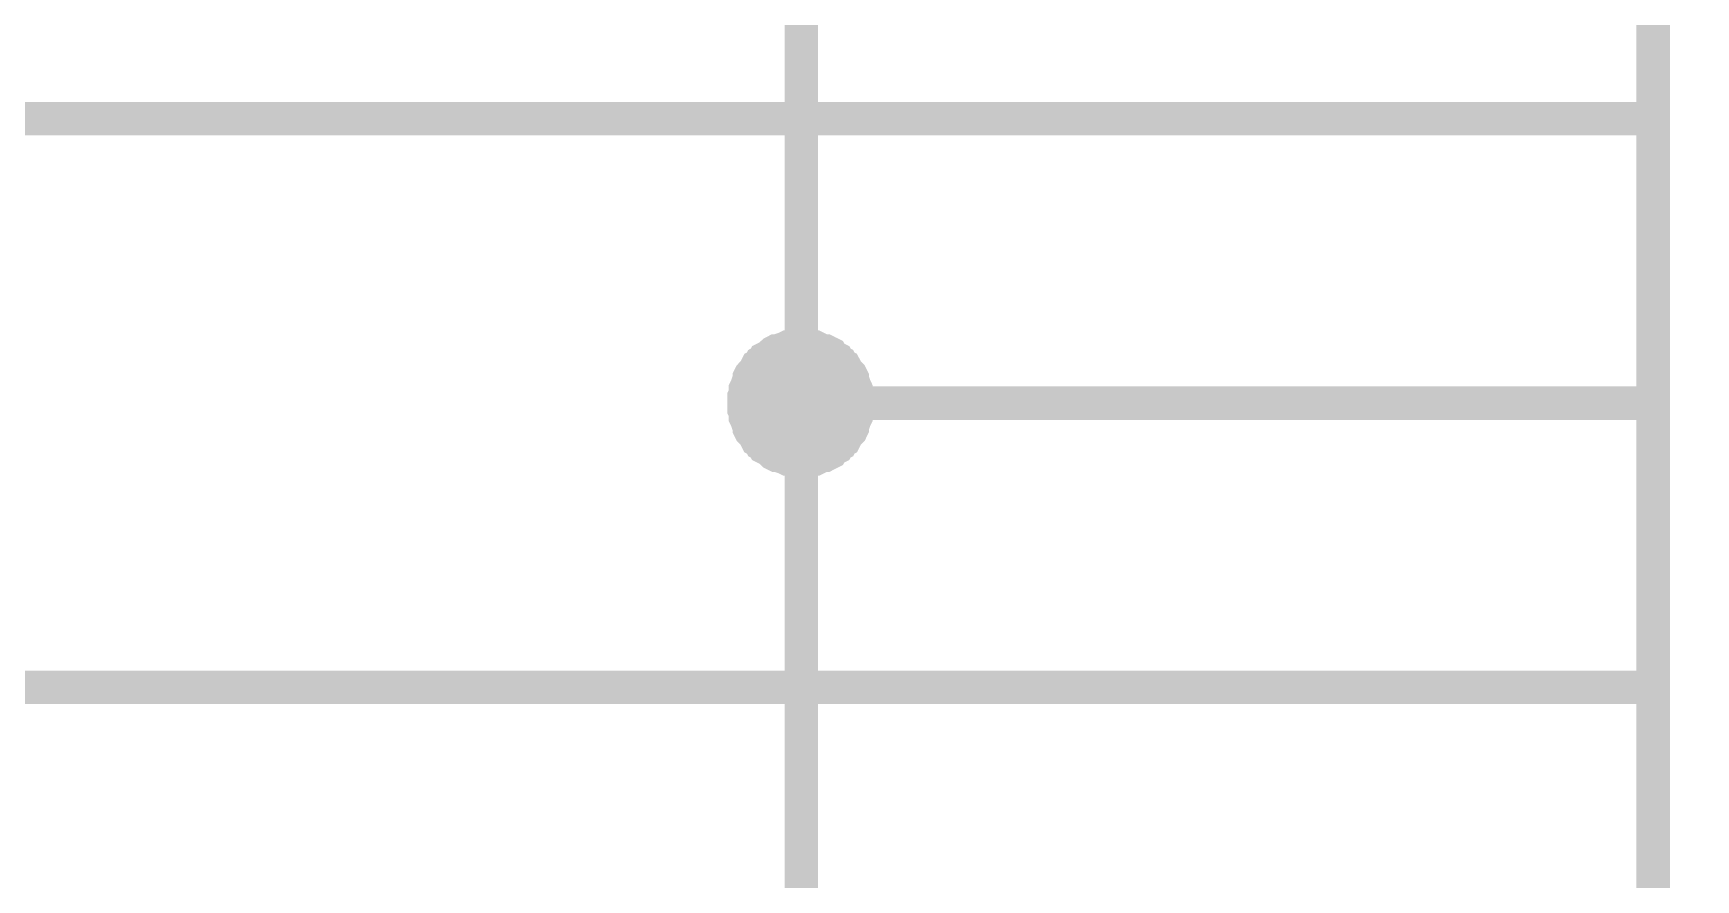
# Model space of a CAD drawing. Header units: inches. Extents: x 0 to 11, y 0 to 8.5.
# Drawn here: x 8.929 to 9.514, y 3.232 to 3.53 of the extents above; entities that cross this region are included whole.
import ezdxf

# ---------------------------------------------------------------- set-up
doc = ezdxf.new("R2010")
doc.units = ezdxf.units.IN
doc.header["$MEASUREMENT"] = 0
doc.layers.add('Sheet', color=255, linetype='Continuous')

msp = doc.modelspace()

# ---------------------------------------------------------------- linework, layer by layer
at = {"layer": 'Sheet'}
for points, const_width in [([(9.29934, 3.29965), (8.59978, 3.29965), (8.59978, 3.99979)], 0.0118), ([(9.29934, 3.79962), (9.19972, 3.79962), (9.19972, 3.39973)], 0.0118), ([(9.29934, 3.49982), (8.79946, 3.49982), (8.79946, 2.99984)], 0.0118), ([(9.49947, 3.49982), (9.29934, 3.49982)], 0.0118), ([(9.17962, 3.39973), (9.17962, 3.40063), (9.17962, 3.40197), (9.18007, 3.40286), (9.18007, 3.40375), (9.18007, 3.40465), (9.18051, 3.40554), (9.18096, 3.40688), (9.18141, 3.40777), (9.18141, 3.40867), (9.18186, 3.40956), (9.1823, 3.41001), (9.1832, 3.4109), (9.18364, 3.4118), (9.18409, 3.41269), (9.18498, 3.41314), (9.18543, 3.41403), (9.18632, 3.41448), (9.18677, 3.41537), (9.18766, 3.41582), (9.18856, 3.41626), (9.18945, 3.41716), (9.1899, 3.4176), (9.19079, 3.41805), (9.19168, 3.41805), (9.19258, 3.4185), (9.19392, 3.41894), (9.19481, 3.41939), (9.1957, 3.41939), (9.1966, 3.41939), (9.19749, 3.41984), (9.19883, 3.41984), (9.19972, 3.41984)], 0.0118), ([(9.17962, 3.39973), (9.17962, 3.40063), (9.17962, 3.40197), (9.18007, 3.40286), (9.18007, 3.40375), (9.18007, 3.40465), (9.18051, 3.40554), (9.18096, 3.40688), (9.18141, 3.40777), (9.18141, 3.40867), (9.18186, 3.40956), (9.1823, 3.41001), (9.1832, 3.4109), (9.18364, 3.4118), (9.18409, 3.41269), (9.18498, 3.41314), (9.18543, 3.41403), (9.18632, 3.41448), (9.18677, 3.41537), (9.18766, 3.41582), (9.18856, 3.41626), (9.18945, 3.41716), (9.1899, 3.4176), (9.19079, 3.41805), (9.19168, 3.41805), (9.19258, 3.4185), (9.19392, 3.41894), (9.19481, 3.41939), (9.1957, 3.41939), (9.1966, 3.41939), (9.19749, 3.41984), (9.19883, 3.41984), (9.19972, 3.41984)], 0.0118), ([(9.17962, 3.39973), (9.17962, 3.40063), (9.17962, 3.40197), (9.18007, 3.40286), (9.18007, 3.40375), (9.18007, 3.40465), (9.18051, 3.40554), (9.18096, 3.40688), (9.18141, 3.40777), (9.18141, 3.40867), (9.18186, 3.40956), (9.1823, 3.41001), (9.1832, 3.4109), (9.18364, 3.4118), (9.18409, 3.41269), (9.18498, 3.41314), (9.18543, 3.41403), (9.18632, 3.41448), (9.18677, 3.41537), (9.18766, 3.41582), (9.18856, 3.41626), (9.18945, 3.41716), (9.1899, 3.4176), (9.19079, 3.41805), (9.19168, 3.41805), (9.19258, 3.4185), (9.19392, 3.41894), (9.19481, 3.41939), (9.1957, 3.41939), (9.1966, 3.41939), (9.19749, 3.41984), (9.19883, 3.41984), (9.19972, 3.41984)], 0.0118), ([(9.17962, 3.39973), (9.17962, 3.40063), (9.17962, 3.40197), (9.18007, 3.40286), (9.18007, 3.40375), (9.18007, 3.40465), (9.18051, 3.40554), (9.18096, 3.40688), (9.18141, 3.40777), (9.18141, 3.40867), (9.18186, 3.40956), (9.1823, 3.41001), (9.1832, 3.4109), (9.18364, 3.4118), (9.18409, 3.41269), (9.18498, 3.41314), (9.18543, 3.41403), (9.18632, 3.41448), (9.18677, 3.41537), (9.18766, 3.41582), (9.18856, 3.41626), (9.18945, 3.41716), (9.1899, 3.4176), (9.19079, 3.41805), (9.19168, 3.41805), (9.19258, 3.4185), (9.19392, 3.41894), (9.19481, 3.41939), (9.1957, 3.41939), (9.1966, 3.41939), (9.19749, 3.41984), (9.19883, 3.41984), (9.19972, 3.41984)], 0.0118), ([(9.19972, 3.41984), (9.19972, 3.41984)], 0.0118), ([(9.19972, 3.41984), (9.20062, 3.41984), (9.20151, 3.41984), (9.20285, 3.41939), (9.20374, 3.41939), (9.20464, 3.41939), (9.20553, 3.41894), (9.20642, 3.4185), (9.20732, 3.41805), (9.20821, 3.41805), (9.2091, 3.4176), (9.21, 3.41716), (9.21045, 3.41626), (9.21134, 3.41582), (9.21223, 3.41537), (9.21268, 3.41448), (9.21357, 3.41403), (9.21402, 3.41314), (9.21491, 3.41269), (9.21536, 3.4118), (9.21581, 3.4109), (9.2167, 3.41001), (9.21715, 3.40956), (9.21759, 3.40867), (9.21759, 3.40777), (9.21804, 3.40688), (9.21849, 3.40554), (9.21893, 3.40465), (9.21893, 3.40375), (9.21893, 3.40286), (9.21938, 3.40197), (9.21938, 3.40063), (9.21938, 3.39973)], 0.0118), ([(9.19972, 3.41984), (9.19972, 3.41984)], 0.0118), ([(9.19972, 3.41984), (9.20062, 3.41984), (9.20151, 3.41984), (9.20285, 3.41939), (9.20374, 3.41939), (9.20464, 3.41939), (9.20553, 3.41894), (9.20642, 3.4185), (9.20732, 3.41805), (9.20821, 3.41805), (9.2091, 3.4176), (9.21, 3.41716), (9.21045, 3.41626), (9.21134, 3.41582), (9.21223, 3.41537), (9.21268, 3.41448), (9.21357, 3.41403), (9.21402, 3.41314), (9.21491, 3.41269), (9.21536, 3.4118), (9.21581, 3.4109), (9.2167, 3.41001), (9.21715, 3.40956), (9.21759, 3.40867), (9.21759, 3.40777), (9.21804, 3.40688), (9.21849, 3.40554), (9.21893, 3.40465), (9.21893, 3.40375), (9.21893, 3.40286), (9.21938, 3.40197), (9.21938, 3.40063), (9.21938, 3.39973)], 0.0118), ([(9.19972, 3.41984), (9.19972, 3.41984)], 0.0118), ([(9.19972, 3.41984), (9.20062, 3.41984), (9.20151, 3.41984), (9.20285, 3.41939), (9.20374, 3.41939), (9.20464, 3.41939), (9.20553, 3.41894), (9.20642, 3.4185), (9.20732, 3.41805), (9.20821, 3.41805), (9.2091, 3.4176), (9.21, 3.41716), (9.21045, 3.41626), (9.21134, 3.41582), (9.21223, 3.41537), (9.21268, 3.41448), (9.21357, 3.41403), (9.21402, 3.41314), (9.21491, 3.41269), (9.21536, 3.4118), (9.21581, 3.4109), (9.2167, 3.41001), (9.21715, 3.40956), (9.21759, 3.40867), (9.21759, 3.40777), (9.21804, 3.40688), (9.21849, 3.40554), (9.21893, 3.40465), (9.21893, 3.40375), (9.21893, 3.40286), (9.21938, 3.40197), (9.21938, 3.40063), (9.21938, 3.39973)], 0.0118), ([(9.19972, 3.41984), (9.19972, 3.41984)], 0.0118), ([(9.19972, 3.41984), (9.20062, 3.41984), (9.20151, 3.41984), (9.20285, 3.41939), (9.20374, 3.41939), (9.20464, 3.41939), (9.20553, 3.41894), (9.20642, 3.4185), (9.20732, 3.41805), (9.20821, 3.41805), (9.2091, 3.4176), (9.21, 3.41716), (9.21045, 3.41626), (9.21134, 3.41582), (9.21223, 3.41537), (9.21268, 3.41448), (9.21357, 3.41403), (9.21402, 3.41314), (9.21491, 3.41269), (9.21536, 3.4118), (9.21581, 3.4109), (9.2167, 3.41001), (9.21715, 3.40956), (9.21759, 3.40867), (9.21759, 3.40777), (9.21804, 3.40688), (9.21849, 3.40554), (9.21893, 3.40465), (9.21893, 3.40375), (9.21893, 3.40286), (9.21938, 3.40197), (9.21938, 3.40063), (9.21938, 3.39973)], 0.0118), ([(9.17962, 3.39973), (9.17962, 3.40063), (9.17962, 3.40197), (9.18007, 3.40286), (9.18007, 3.40375), (9.18007, 3.40465), (9.18051, 3.40554), (9.18096, 3.40688), (9.18141, 3.40777), (9.18141, 3.40867), (9.18186, 3.40956), (9.1823, 3.41001), (9.1832, 3.4109), (9.18364, 3.4118), (9.18409, 3.41269), (9.18498, 3.41314), (9.18543, 3.41403), (9.18632, 3.41448), (9.18677, 3.41537), (9.18766, 3.41582), (9.18856, 3.41626), (9.18945, 3.41716), (9.1899, 3.4176), (9.19079, 3.41805), (9.19168, 3.41805), (9.19258, 3.4185), (9.19392, 3.41894), (9.19481, 3.41939), (9.1957, 3.41939), (9.1966, 3.41939), (9.19749, 3.41984), (9.19883, 3.41984), (9.19972, 3.41984)], 0.0039), ([(9.17962, 3.39973), (9.17962, 3.40063), (9.17962, 3.40197), (9.18007, 3.40286), (9.18007, 3.40375), (9.18007, 3.40465), (9.18051, 3.40554), (9.18096, 3.40688), (9.18141, 3.40777), (9.18141, 3.40867), (9.18186, 3.40956), (9.1823, 3.41001), (9.1832, 3.4109), (9.18364, 3.4118), (9.18409, 3.41269), (9.18498, 3.41314), (9.18543, 3.41403), (9.18632, 3.41448), (9.18677, 3.41537), (9.18766, 3.41582), (9.18856, 3.41626), (9.18945, 3.41716), (9.1899, 3.4176), (9.19079, 3.41805), (9.19168, 3.41805), (9.19258, 3.4185), (9.19392, 3.41894), (9.19481, 3.41939), (9.1957, 3.41939), (9.1966, 3.41939), (9.19749, 3.41984), (9.19883, 3.41984), (9.19972, 3.41984)], 0.0039), ([(9.17962, 3.39973), (9.17962, 3.40063), (9.17962, 3.40197), (9.18007, 3.40286), (9.18007, 3.40375), (9.18007, 3.40465), (9.18051, 3.40554), (9.18096, 3.40688), (9.18141, 3.40777), (9.18141, 3.40867), (9.18186, 3.40956), (9.1823, 3.41001), (9.1832, 3.4109), (9.18364, 3.4118), (9.18409, 3.41269), (9.18498, 3.41314), (9.18543, 3.41403), (9.18632, 3.41448), (9.18677, 3.41537), (9.18766, 3.41582), (9.18856, 3.41626), (9.18945, 3.41716), (9.1899, 3.4176), (9.19079, 3.41805), (9.19168, 3.41805), (9.19258, 3.4185), (9.19392, 3.41894), (9.19481, 3.41939), (9.1957, 3.41939), (9.1966, 3.41939), (9.19749, 3.41984), (9.19883, 3.41984), (9.19972, 3.41984)], 0.0039), ([(9.17962, 3.39973), (9.17962, 3.40063), (9.17962, 3.40197), (9.18007, 3.40286), (9.18007, 3.40375), (9.18007, 3.40465), (9.18051, 3.40554), (9.18096, 3.40688), (9.18141, 3.40777), (9.18141, 3.40867), (9.18186, 3.40956), (9.1823, 3.41001), (9.1832, 3.4109), (9.18364, 3.4118), (9.18409, 3.41269), (9.18498, 3.41314), (9.18543, 3.41403), (9.18632, 3.41448), (9.18677, 3.41537), (9.18766, 3.41582), (9.18856, 3.41626), (9.18945, 3.41716), (9.1899, 3.4176), (9.19079, 3.41805), (9.19168, 3.41805), (9.19258, 3.4185), (9.19392, 3.41894), (9.19481, 3.41939), (9.1957, 3.41939), (9.1966, 3.41939), (9.19749, 3.41984), (9.19883, 3.41984), (9.19972, 3.41984)], 0.0039), ([(9.19972, 3.41984), (9.19972, 3.41984)], 0.0039), ([(9.19972, 3.41984), (9.20062, 3.41984), (9.20151, 3.41984), (9.20285, 3.41939), (9.20374, 3.41939), (9.20464, 3.41939), (9.20553, 3.41894), (9.20642, 3.4185), (9.20732, 3.41805), (9.20821, 3.41805), (9.2091, 3.4176), (9.21, 3.41716), (9.21045, 3.41626), (9.21134, 3.41582), (9.21223, 3.41537), (9.21268, 3.41448), (9.21357, 3.41403), (9.21402, 3.41314), (9.21491, 3.41269), (9.21536, 3.4118), (9.21581, 3.4109), (9.2167, 3.41001), (9.21715, 3.40956), (9.21759, 3.40867), (9.21759, 3.40777), (9.21804, 3.40688), (9.21849, 3.40554), (9.21893, 3.40465), (9.21893, 3.40375), (9.21893, 3.40286), (9.21938, 3.40197), (9.21938, 3.40063), (9.21938, 3.39973)], 0.0039), ([(9.19972, 3.41984), (9.19972, 3.41984)], 0.0039), ([(9.19972, 3.41984), (9.20062, 3.41984), (9.20151, 3.41984), (9.20285, 3.41939), (9.20374, 3.41939), (9.20464, 3.41939), (9.20553, 3.41894), (9.20642, 3.4185), (9.20732, 3.41805), (9.20821, 3.41805), (9.2091, 3.4176), (9.21, 3.41716), (9.21045, 3.41626), (9.21134, 3.41582), (9.21223, 3.41537), (9.21268, 3.41448), (9.21357, 3.41403), (9.21402, 3.41314), (9.21491, 3.41269), (9.21536, 3.4118), (9.21581, 3.4109), (9.2167, 3.41001), (9.21715, 3.40956), (9.21759, 3.40867), (9.21759, 3.40777), (9.21804, 3.40688), (9.21849, 3.40554), (9.21893, 3.40465), (9.21893, 3.40375), (9.21893, 3.40286), (9.21938, 3.40197), (9.21938, 3.40063), (9.21938, 3.39973)], 0.0039), ([(9.19972, 3.41984), (9.19972, 3.41984)], 0.0039), ([(9.19972, 3.41984), (9.20062, 3.41984), (9.20151, 3.41984), (9.20285, 3.41939), (9.20374, 3.41939), (9.20464, 3.41939), (9.20553, 3.41894), (9.20642, 3.4185), (9.20732, 3.41805), (9.20821, 3.41805), (9.2091, 3.4176), (9.21, 3.41716), (9.21045, 3.41626), (9.21134, 3.41582), (9.21223, 3.41537), (9.21268, 3.41448), (9.21357, 3.41403), (9.21402, 3.41314), (9.21491, 3.41269), (9.21536, 3.4118), (9.21581, 3.4109), (9.2167, 3.41001), (9.21715, 3.40956), (9.21759, 3.40867), (9.21759, 3.40777), (9.21804, 3.40688), (9.21849, 3.40554), (9.21893, 3.40465), (9.21893, 3.40375), (9.21893, 3.40286), (9.21938, 3.40197), (9.21938, 3.40063), (9.21938, 3.39973)], 0.0039), ([(9.19972, 3.41984), (9.19972, 3.41984)], 0.0039), ([(9.19972, 3.41984), (9.20062, 3.41984), (9.20151, 3.41984), (9.20285, 3.41939), (9.20374, 3.41939), (9.20464, 3.41939), (9.20553, 3.41894), (9.20642, 3.4185), (9.20732, 3.41805), (9.20821, 3.41805), (9.2091, 3.4176), (9.21, 3.41716), (9.21045, 3.41626), (9.21134, 3.41582), (9.21223, 3.41537), (9.21268, 3.41448), (9.21357, 3.41403), (9.21402, 3.41314), (9.21491, 3.41269), (9.21536, 3.4118), (9.21581, 3.4109), (9.2167, 3.41001), (9.21715, 3.40956), (9.21759, 3.40867), (9.21759, 3.40777), (9.21804, 3.40688), (9.21849, 3.40554), (9.21893, 3.40465), (9.21893, 3.40375), (9.21893, 3.40286), (9.21938, 3.40197), (9.21938, 3.40063), (9.21938, 3.39973)], 0.0039), ([(9.19972, 3.37963), (9.19883, 3.37963), (9.19749, 3.37963), (9.1966, 3.38007), (9.1957, 3.38007), (9.19481, 3.38007), (9.19392, 3.38052), (9.19258, 3.38097), (9.19168, 3.38141), (9.19079, 3.38141), (9.1899, 3.38186), (9.18945, 3.38231), (9.18856, 3.3832), (9.18766, 3.38365), (9.18677, 3.38409), (9.18632, 3.38499), (9.18543, 3.38543), (9.18498, 3.38633), (9.18409, 3.38677), (9.18364, 3.38767), (9.1832, 3.38856), (9.1823, 3.38946), (9.18186, 3.3899), (9.18141, 3.3908), (9.18141, 3.39169), (9.18096, 3.39258), (9.18051, 3.39392), (9.18007, 3.39482), (9.18007, 3.39571), (9.18007, 3.3966), (9.17962, 3.3975), (9.17962, 3.39884), (9.17962, 3.39973)], 0.0118), ([(9.17962, 3.39973), (9.17962, 3.39973)], 0.0118), ([(9.19972, 3.37963), (9.19883, 3.37963), (9.19749, 3.37963), (9.1966, 3.38007), (9.1957, 3.38007), (9.19481, 3.38007), (9.19392, 3.38052), (9.19258, 3.38097), (9.19168, 3.38141), (9.19079, 3.38141), (9.1899, 3.38186), (9.18945, 3.38231), (9.18856, 3.3832), (9.18766, 3.38365), (9.18677, 3.38409), (9.18632, 3.38499), (9.18543, 3.38543), (9.18498, 3.38633), (9.18409, 3.38677), (9.18364, 3.38767), (9.1832, 3.38856), (9.1823, 3.38946), (9.18186, 3.3899), (9.18141, 3.3908), (9.18141, 3.39169), (9.18096, 3.39258), (9.18051, 3.39392), (9.18007, 3.39482), (9.18007, 3.39571), (9.18007, 3.3966), (9.17962, 3.3975), (9.17962, 3.39884), (9.17962, 3.39973)], 0.0118), ([(9.17962, 3.39973), (9.17962, 3.39973)], 0.0118), ([(9.19972, 3.37963), (9.19883, 3.37963), (9.19749, 3.37963), (9.1966, 3.38007), (9.1957, 3.38007), (9.19481, 3.38007), (9.19392, 3.38052), (9.19258, 3.38097), (9.19168, 3.38141), (9.19079, 3.38141), (9.1899, 3.38186), (9.18945, 3.38231), (9.18856, 3.3832), (9.18766, 3.38365), (9.18677, 3.38409), (9.18632, 3.38499), (9.18543, 3.38543), (9.18498, 3.38633), (9.18409, 3.38677), (9.18364, 3.38767), (9.1832, 3.38856), (9.1823, 3.38946), (9.18186, 3.3899), (9.18141, 3.3908), (9.18141, 3.39169), (9.18096, 3.39258), (9.18051, 3.39392), (9.18007, 3.39482), (9.18007, 3.39571), (9.18007, 3.3966), (9.17962, 3.3975), (9.17962, 3.39884), (9.17962, 3.39973)], 0.0118), ([(9.17962, 3.39973), (9.17962, 3.39973)], 0.0118), ([(9.19972, 3.37963), (9.19883, 3.37963), (9.19749, 3.37963), (9.1966, 3.38007), (9.1957, 3.38007), (9.19481, 3.38007), (9.19392, 3.38052), (9.19258, 3.38097), (9.19168, 3.38141), (9.19079, 3.38141), (9.1899, 3.38186), (9.18945, 3.38231), (9.18856, 3.3832), (9.18766, 3.38365), (9.18677, 3.38409), (9.18632, 3.38499), (9.18543, 3.38543), (9.18498, 3.38633), (9.18409, 3.38677), (9.18364, 3.38767), (9.1832, 3.38856), (9.1823, 3.38946), (9.18186, 3.3899), (9.18141, 3.3908), (9.18141, 3.39169), (9.18096, 3.39258), (9.18051, 3.39392), (9.18007, 3.39482), (9.18007, 3.39571), (9.18007, 3.3966), (9.17962, 3.3975), (9.17962, 3.39884), (9.17962, 3.39973)], 0.0118), ([(9.17962, 3.39973), (9.17962, 3.39973)], 0.0118), ([(9.29934, 3.39973), (9.19972, 3.39973), (9.19972, 3.20001)], 0.0118), ([(9.21938, 3.39973), (9.21938, 3.39884), (9.21938, 3.3975), (9.21893, 3.3966), (9.21893, 3.39571), (9.21893, 3.39482), (9.21849, 3.39392), (9.21804, 3.39258), (9.21759, 3.39169), (9.21759, 3.3908), (9.21715, 3.3899), (9.2167, 3.38946), (9.21581, 3.38856), (9.21536, 3.38767), (9.21491, 3.38677), (9.21402, 3.38633), (9.21357, 3.38543), (9.21268, 3.38499), (9.21223, 3.38409), (9.21134, 3.38365), (9.21045, 3.3832), (9.21, 3.38231), (9.2091, 3.38186), (9.20821, 3.38141), (9.20732, 3.38141), (9.20642, 3.38097), (9.20553, 3.38052), (9.20464, 3.38007), (9.20374, 3.38007), (9.20285, 3.38007), (9.20151, 3.37963), (9.20062, 3.37963), (9.19972, 3.37963)], 0.0118), ([(9.21938, 3.39973), (9.21938, 3.39884), (9.21938, 3.3975), (9.21893, 3.3966), (9.21893, 3.39571), (9.21893, 3.39482), (9.21849, 3.39392), (9.21804, 3.39258), (9.21759, 3.39169), (9.21759, 3.3908), (9.21715, 3.3899), (9.2167, 3.38946), (9.21581, 3.38856), (9.21536, 3.38767), (9.21491, 3.38677), (9.21402, 3.38633), (9.21357, 3.38543), (9.21268, 3.38499), (9.21223, 3.38409), (9.21134, 3.38365), (9.21045, 3.3832), (9.21, 3.38231), (9.2091, 3.38186), (9.20821, 3.38141), (9.20732, 3.38141), (9.20642, 3.38097), (9.20553, 3.38052), (9.20464, 3.38007), (9.20374, 3.38007), (9.20285, 3.38007), (9.20151, 3.37963), (9.20062, 3.37963), (9.19972, 3.37963)], 0.0118), ([(9.21938, 3.39973), (9.21938, 3.39884), (9.21938, 3.3975), (9.21893, 3.3966), (9.21893, 3.39571), (9.21893, 3.39482), (9.21849, 3.39392), (9.21804, 3.39258), (9.21759, 3.39169), (9.21759, 3.3908), (9.21715, 3.3899), (9.2167, 3.38946), (9.21581, 3.38856), (9.21536, 3.38767), (9.21491, 3.38677), (9.21402, 3.38633), (9.21357, 3.38543), (9.21268, 3.38499), (9.21223, 3.38409), (9.21134, 3.38365), (9.21045, 3.3832), (9.21, 3.38231), (9.2091, 3.38186), (9.20821, 3.38141), (9.20732, 3.38141), (9.20642, 3.38097), (9.20553, 3.38052), (9.20464, 3.38007), (9.20374, 3.38007), (9.20285, 3.38007), (9.20151, 3.37963), (9.20062, 3.37963), (9.19972, 3.37963)], 0.0118), ([(9.21938, 3.39973), (9.21938, 3.39884), (9.21938, 3.3975), (9.21893, 3.3966), (9.21893, 3.39571), (9.21893, 3.39482), (9.21849, 3.39392), (9.21804, 3.39258), (9.21759, 3.39169), (9.21759, 3.3908), (9.21715, 3.3899), (9.2167, 3.38946), (9.21581, 3.38856), (9.21536, 3.38767), (9.21491, 3.38677), (9.21402, 3.38633), (9.21357, 3.38543), (9.21268, 3.38499), (9.21223, 3.38409), (9.21134, 3.38365), (9.21045, 3.3832), (9.21, 3.38231), (9.2091, 3.38186), (9.20821, 3.38141), (9.20732, 3.38141), (9.20642, 3.38097), (9.20553, 3.38052), (9.20464, 3.38007), (9.20374, 3.38007), (9.20285, 3.38007), (9.20151, 3.37963), (9.20062, 3.37963), (9.19972, 3.37963)], 0.0118), ([(9.21938, 3.39973), (9.21938, 3.39973), (9.21938, 3.39973), (9.21938, 3.39973), (9.21938, 3.39973), (9.21938, 3.39973), (9.21938, 3.39973), (9.21938, 3.39973), (9.21938, 3.39973), (9.21938, 3.39973), (9.21938, 3.39973), (9.21938, 3.39973), (9.21938, 3.39973), (9.21938, 3.39973), (9.21938, 3.39973), (9.21938, 3.39973), (9.21938, 3.39973), (9.21938, 3.39973), (9.21938, 3.39973), (9.21938, 3.39973), (9.21938, 3.39973), (9.21938, 3.39973), (9.21938, 3.39973), (9.21938, 3.39973), (9.21938, 3.39973), (9.21938, 3.39973), (9.21938, 3.39973), (9.21938, 3.39973), (9.21938, 3.39973), (9.21938, 3.39973), (9.21938, 3.39973), (9.21938, 3.39973), (9.21938, 3.39973)], 0.0118), ([(9.21938, 3.39973), (9.21938, 3.39973)], 0.0118), ([(9.21938, 3.39973), (9.21938, 3.39973), (9.21938, 3.39973), (9.21938, 3.39973), (9.21938, 3.39973), (9.21938, 3.39973), (9.21938, 3.39973), (9.21938, 3.39973), (9.21938, 3.39973), (9.21938, 3.39973), (9.21938, 3.39973), (9.21938, 3.39973), (9.21938, 3.39973), (9.21938, 3.39973), (9.21938, 3.39973), (9.21938, 3.39973), (9.21938, 3.39973), (9.21938, 3.39973), (9.21938, 3.39973), (9.21938, 3.39973), (9.21938, 3.39973), (9.21938, 3.39973), (9.21938, 3.39973), (9.21938, 3.39973), (9.21938, 3.39973), (9.21938, 3.39973), (9.21938, 3.39973), (9.21938, 3.39973), (9.21938, 3.39973), (9.21938, 3.39973), (9.21938, 3.39973), (9.21938, 3.39973), (9.21938, 3.39973)], 0.0118), ([(9.21938, 3.39973), (9.21938, 3.39973)], 0.0118), ([(9.21938, 3.39973), (9.21938, 3.39973), (9.21938, 3.39973), (9.21938, 3.39973), (9.21938, 3.39973), (9.21938, 3.39973), (9.21938, 3.39973), (9.21938, 3.39973), (9.21938, 3.39973), (9.21938, 3.39973), (9.21938, 3.39973), (9.21938, 3.39973), (9.21938, 3.39973), (9.21938, 3.39973), (9.21938, 3.39973), (9.21938, 3.39973), (9.21938, 3.39973), (9.21938, 3.39973), (9.21938, 3.39973), (9.21938, 3.39973), (9.21938, 3.39973), (9.21938, 3.39973), (9.21938, 3.39973), (9.21938, 3.39973), (9.21938, 3.39973), (9.21938, 3.39973), (9.21938, 3.39973), (9.21938, 3.39973), (9.21938, 3.39973), (9.21938, 3.39973), (9.21938, 3.39973), (9.21938, 3.39973), (9.21938, 3.39973)], 0.0118), ([(9.21938, 3.39973), (9.21938, 3.39973)], 0.0118), ([(9.21938, 3.39973), (9.21938, 3.39973), (9.21938, 3.39973), (9.21938, 3.39973), (9.21938, 3.39973), (9.21938, 3.39973), (9.21938, 3.39973), (9.21938, 3.39973), (9.21938, 3.39973), (9.21938, 3.39973), (9.21938, 3.39973), (9.21938, 3.39973), (9.21938, 3.39973), (9.21938, 3.39973), (9.21938, 3.39973), (9.21938, 3.39973), (9.21938, 3.39973), (9.21938, 3.39973), (9.21938, 3.39973), (9.21938, 3.39973), (9.21938, 3.39973), (9.21938, 3.39973), (9.21938, 3.39973), (9.21938, 3.39973), (9.21938, 3.39973), (9.21938, 3.39973), (9.21938, 3.39973), (9.21938, 3.39973), (9.21938, 3.39973), (9.21938, 3.39973), (9.21938, 3.39973), (9.21938, 3.39973), (9.21938, 3.39973)], 0.0118), ([(9.21938, 3.39973), (9.21938, 3.39973)], 0.0118), ([(9.49947, 3.39973), (9.29934, 3.39973)], 0.0118), ([(9.19972, 3.37963), (9.19883, 3.37963), (9.19749, 3.37963), (9.1966, 3.38007), (9.1957, 3.38007), (9.19481, 3.38007), (9.19392, 3.38052), (9.19258, 3.38097), (9.19168, 3.38141), (9.19079, 3.38141), (9.1899, 3.38186), (9.18945, 3.38231), (9.18856, 3.3832), (9.18766, 3.38365), (9.18677, 3.38409), (9.18632, 3.38499), (9.18543, 3.38543), (9.18498, 3.38633), (9.18409, 3.38677), (9.18364, 3.38767), (9.1832, 3.38856), (9.1823, 3.38946), (9.18186, 3.3899), (9.18141, 3.3908), (9.18141, 3.39169), (9.18096, 3.39258), (9.18051, 3.39392), (9.18007, 3.39482), (9.18007, 3.39571), (9.18007, 3.3966), (9.17962, 3.3975), (9.17962, 3.39884), (9.17962, 3.39973)], 0.0039), ([(9.17962, 3.39973), (9.17962, 3.39973)], 0.0039), ([(9.19972, 3.37963), (9.19883, 3.37963), (9.19749, 3.37963), (9.1966, 3.38007), (9.1957, 3.38007), (9.19481, 3.38007), (9.19392, 3.38052), (9.19258, 3.38097), (9.19168, 3.38141), (9.19079, 3.38141), (9.1899, 3.38186), (9.18945, 3.38231), (9.18856, 3.3832), (9.18766, 3.38365), (9.18677, 3.38409), (9.18632, 3.38499), (9.18543, 3.38543), (9.18498, 3.38633), (9.18409, 3.38677), (9.18364, 3.38767), (9.1832, 3.38856), (9.1823, 3.38946), (9.18186, 3.3899), (9.18141, 3.3908), (9.18141, 3.39169), (9.18096, 3.39258), (9.18051, 3.39392), (9.18007, 3.39482), (9.18007, 3.39571), (9.18007, 3.3966), (9.17962, 3.3975), (9.17962, 3.39884), (9.17962, 3.39973)], 0.0039), ([(9.17962, 3.39973), (9.17962, 3.39973)], 0.0039), ([(9.19972, 3.37963), (9.19883, 3.37963), (9.19749, 3.37963), (9.1966, 3.38007), (9.1957, 3.38007), (9.19481, 3.38007), (9.19392, 3.38052), (9.19258, 3.38097), (9.19168, 3.38141), (9.19079, 3.38141), (9.1899, 3.38186), (9.18945, 3.38231), (9.18856, 3.3832), (9.18766, 3.38365), (9.18677, 3.38409), (9.18632, 3.38499), (9.18543, 3.38543), (9.18498, 3.38633), (9.18409, 3.38677), (9.18364, 3.38767), (9.1832, 3.38856), (9.1823, 3.38946), (9.18186, 3.3899), (9.18141, 3.3908), (9.18141, 3.39169), (9.18096, 3.39258), (9.18051, 3.39392), (9.18007, 3.39482), (9.18007, 3.39571), (9.18007, 3.3966), (9.17962, 3.3975), (9.17962, 3.39884), (9.17962, 3.39973)], 0.0039), ([(9.17962, 3.39973), (9.17962, 3.39973)], 0.0039), ([(9.19972, 3.37963), (9.19883, 3.37963), (9.19749, 3.37963), (9.1966, 3.38007), (9.1957, 3.38007), (9.19481, 3.38007), (9.19392, 3.38052), (9.19258, 3.38097), (9.19168, 3.38141), (9.19079, 3.38141), (9.1899, 3.38186), (9.18945, 3.38231), (9.18856, 3.3832), (9.18766, 3.38365), (9.18677, 3.38409), (9.18632, 3.38499), (9.18543, 3.38543), (9.18498, 3.38633), (9.18409, 3.38677), (9.18364, 3.38767), (9.1832, 3.38856), (9.1823, 3.38946), (9.18186, 3.3899), (9.18141, 3.3908), (9.18141, 3.39169), (9.18096, 3.39258), (9.18051, 3.39392), (9.18007, 3.39482), (9.18007, 3.39571), (9.18007, 3.3966), (9.17962, 3.3975), (9.17962, 3.39884), (9.17962, 3.39973)], 0.0039), ([(9.17962, 3.39973), (9.17962, 3.39973)], 0.0039), ([(9.21938, 3.39973), (9.21938, 3.39884), (9.21938, 3.3975), (9.21893, 3.3966), (9.21893, 3.39571), (9.21893, 3.39482), (9.21849, 3.39392), (9.21804, 3.39258), (9.21759, 3.39169), (9.21759, 3.3908), (9.21715, 3.3899), (9.2167, 3.38946), (9.21581, 3.38856), (9.21536, 3.38767), (9.21491, 3.38677), (9.21402, 3.38633), (9.21357, 3.38543), (9.21268, 3.38499), (9.21223, 3.38409), (9.21134, 3.38365), (9.21045, 3.3832), (9.21, 3.38231), (9.2091, 3.38186), (9.20821, 3.38141), (9.20732, 3.38141), (9.20642, 3.38097), (9.20553, 3.38052), (9.20464, 3.38007), (9.20374, 3.38007), (9.20285, 3.38007), (9.20151, 3.37963), (9.20062, 3.37963), (9.19972, 3.37963)], 0.0039), ([(9.21938, 3.39973), (9.21938, 3.39884), (9.21938, 3.3975), (9.21893, 3.3966), (9.21893, 3.39571), (9.21893, 3.39482), (9.21849, 3.39392), (9.21804, 3.39258), (9.21759, 3.39169), (9.21759, 3.3908), (9.21715, 3.3899), (9.2167, 3.38946), (9.21581, 3.38856), (9.21536, 3.38767), (9.21491, 3.38677), (9.21402, 3.38633), (9.21357, 3.38543), (9.21268, 3.38499), (9.21223, 3.38409), (9.21134, 3.38365), (9.21045, 3.3832), (9.21, 3.38231), (9.2091, 3.38186), (9.20821, 3.38141), (9.20732, 3.38141), (9.20642, 3.38097), (9.20553, 3.38052), (9.20464, 3.38007), (9.20374, 3.38007), (9.20285, 3.38007), (9.20151, 3.37963), (9.20062, 3.37963), (9.19972, 3.37963)], 0.0039), ([(9.21938, 3.39973), (9.21938, 3.39884), (9.21938, 3.3975), (9.21893, 3.3966), (9.21893, 3.39571), (9.21893, 3.39482), (9.21849, 3.39392), (9.21804, 3.39258), (9.21759, 3.39169), (9.21759, 3.3908), (9.21715, 3.3899), (9.2167, 3.38946), (9.21581, 3.38856), (9.21536, 3.38767), (9.21491, 3.38677), (9.21402, 3.38633), (9.21357, 3.38543), (9.21268, 3.38499), (9.21223, 3.38409), (9.21134, 3.38365), (9.21045, 3.3832), (9.21, 3.38231), (9.2091, 3.38186), (9.20821, 3.38141), (9.20732, 3.38141), (9.20642, 3.38097), (9.20553, 3.38052), (9.20464, 3.38007), (9.20374, 3.38007), (9.20285, 3.38007), (9.20151, 3.37963), (9.20062, 3.37963), (9.19972, 3.37963)], 0.0039), ([(9.21938, 3.39973), (9.21938, 3.39884), (9.21938, 3.3975), (9.21893, 3.3966), (9.21893, 3.39571), (9.21893, 3.39482), (9.21849, 3.39392), (9.21804, 3.39258), (9.21759, 3.39169), (9.21759, 3.3908), (9.21715, 3.3899), (9.2167, 3.38946), (9.21581, 3.38856), (9.21536, 3.38767), (9.21491, 3.38677), (9.21402, 3.38633), (9.21357, 3.38543), (9.21268, 3.38499), (9.21223, 3.38409), (9.21134, 3.38365), (9.21045, 3.3832), (9.21, 3.38231), (9.2091, 3.38186), (9.20821, 3.38141), (9.20732, 3.38141), (9.20642, 3.38097), (9.20553, 3.38052), (9.20464, 3.38007), (9.20374, 3.38007), (9.20285, 3.38007), (9.20151, 3.37963), (9.20062, 3.37963), (9.19972, 3.37963)], 0.0039), ([(9.21938, 3.39973), (9.21938, 3.39973), (9.21938, 3.39973), (9.21938, 3.39973), (9.21938, 3.39973), (9.21938, 3.39973), (9.21938, 3.39973), (9.21938, 3.39973), (9.21938, 3.39973), (9.21938, 3.39973), (9.21938, 3.39973), (9.21938, 3.39973), (9.21938, 3.39973), (9.21938, 3.39973), (9.21938, 3.39973), (9.21938, 3.39973), (9.21938, 3.39973), (9.21938, 3.39973), (9.21938, 3.39973), (9.21938, 3.39973), (9.21938, 3.39973), (9.21938, 3.39973), (9.21938, 3.39973), (9.21938, 3.39973), (9.21938, 3.39973), (9.21938, 3.39973), (9.21938, 3.39973), (9.21938, 3.39973), (9.21938, 3.39973), (9.21938, 3.39973), (9.21938, 3.39973), (9.21938, 3.39973), (9.21938, 3.39973)], 0.0039), ([(9.21938, 3.39973), (9.21938, 3.39973)], 0.0039), ([(9.21938, 3.39973), (9.21938, 3.39973), (9.21938, 3.39973), (9.21938, 3.39973), (9.21938, 3.39973), (9.21938, 3.39973), (9.21938, 3.39973), (9.21938, 3.39973), (9.21938, 3.39973), (9.21938, 3.39973), (9.21938, 3.39973), (9.21938, 3.39973), (9.21938, 3.39973), (9.21938, 3.39973), (9.21938, 3.39973), (9.21938, 3.39973), (9.21938, 3.39973), (9.21938, 3.39973), (9.21938, 3.39973), (9.21938, 3.39973), (9.21938, 3.39973), (9.21938, 3.39973), (9.21938, 3.39973), (9.21938, 3.39973), (9.21938, 3.39973), (9.21938, 3.39973), (9.21938, 3.39973), (9.21938, 3.39973), (9.21938, 3.39973), (9.21938, 3.39973), (9.21938, 3.39973), (9.21938, 3.39973), (9.21938, 3.39973)], 0.0039), ([(9.21938, 3.39973), (9.21938, 3.39973)], 0.0039), ([(9.21938, 3.39973), (9.21938, 3.39973), (9.21938, 3.39973), (9.21938, 3.39973), (9.21938, 3.39973), (9.21938, 3.39973), (9.21938, 3.39973), (9.21938, 3.39973), (9.21938, 3.39973), (9.21938, 3.39973), (9.21938, 3.39973), (9.21938, 3.39973), (9.21938, 3.39973), (9.21938, 3.39973), (9.21938, 3.39973), (9.21938, 3.39973), (9.21938, 3.39973), (9.21938, 3.39973), (9.21938, 3.39973), (9.21938, 3.39973), (9.21938, 3.39973), (9.21938, 3.39973), (9.21938, 3.39973), (9.21938, 3.39973), (9.21938, 3.39973), (9.21938, 3.39973), (9.21938, 3.39973), (9.21938, 3.39973), (9.21938, 3.39973), (9.21938, 3.39973), (9.21938, 3.39973), (9.21938, 3.39973), (9.21938, 3.39973)], 0.0039), ([(9.21938, 3.39973), (9.21938, 3.39973)], 0.0039), ([(9.21938, 3.39973), (9.21938, 3.39973), (9.21938, 3.39973), (9.21938, 3.39973), (9.21938, 3.39973), (9.21938, 3.39973), (9.21938, 3.39973), (9.21938, 3.39973), (9.21938, 3.39973), (9.21938, 3.39973), (9.21938, 3.39973), (9.21938, 3.39973), (9.21938, 3.39973), (9.21938, 3.39973), (9.21938, 3.39973), (9.21938, 3.39973), (9.21938, 3.39973), (9.21938, 3.39973), (9.21938, 3.39973), (9.21938, 3.39973), (9.21938, 3.39973), (9.21938, 3.39973), (9.21938, 3.39973), (9.21938, 3.39973), (9.21938, 3.39973), (9.21938, 3.39973), (9.21938, 3.39973), (9.21938, 3.39973), (9.21938, 3.39973), (9.21938, 3.39973), (9.21938, 3.39973), (9.21938, 3.39973), (9.21938, 3.39973)], 0.0039), ([(9.21938, 3.39973), (9.21938, 3.39973)], 0.0039), ([(9.49947, 3.29965), (9.29934, 3.29965)], 0.0118)]:
    msp.add_lwpolyline(points, dxfattribs=dict(at, const_width=const_width))
for points, const_width in [([(9.49947, 3.89971), (9.79922, 3.89971), (9.79922, 2.99984), (9.49947, 2.99984), (9.49947, 3.89971)], 0.0118), ([(9.49947, 3.89971), (9.49947, 2.99984), (9.79922, 2.99984), (9.79922, 3.89971), (9.49947, 3.89971), (9.49947, 3.89971)], 0.0039)]:
    msp.add_lwpolyline(points, close=True, dxfattribs=dict(at, const_width=const_width))
at = {"layer": 'Sheet', "const_width": 0.02}
msp.add_lwpolyline([(9.19, 3.4, 1), (9.21, 3.4, 1)], format="xyb", close=True, dxfattribs=at)

doc.saveas('drawing.dxf')
